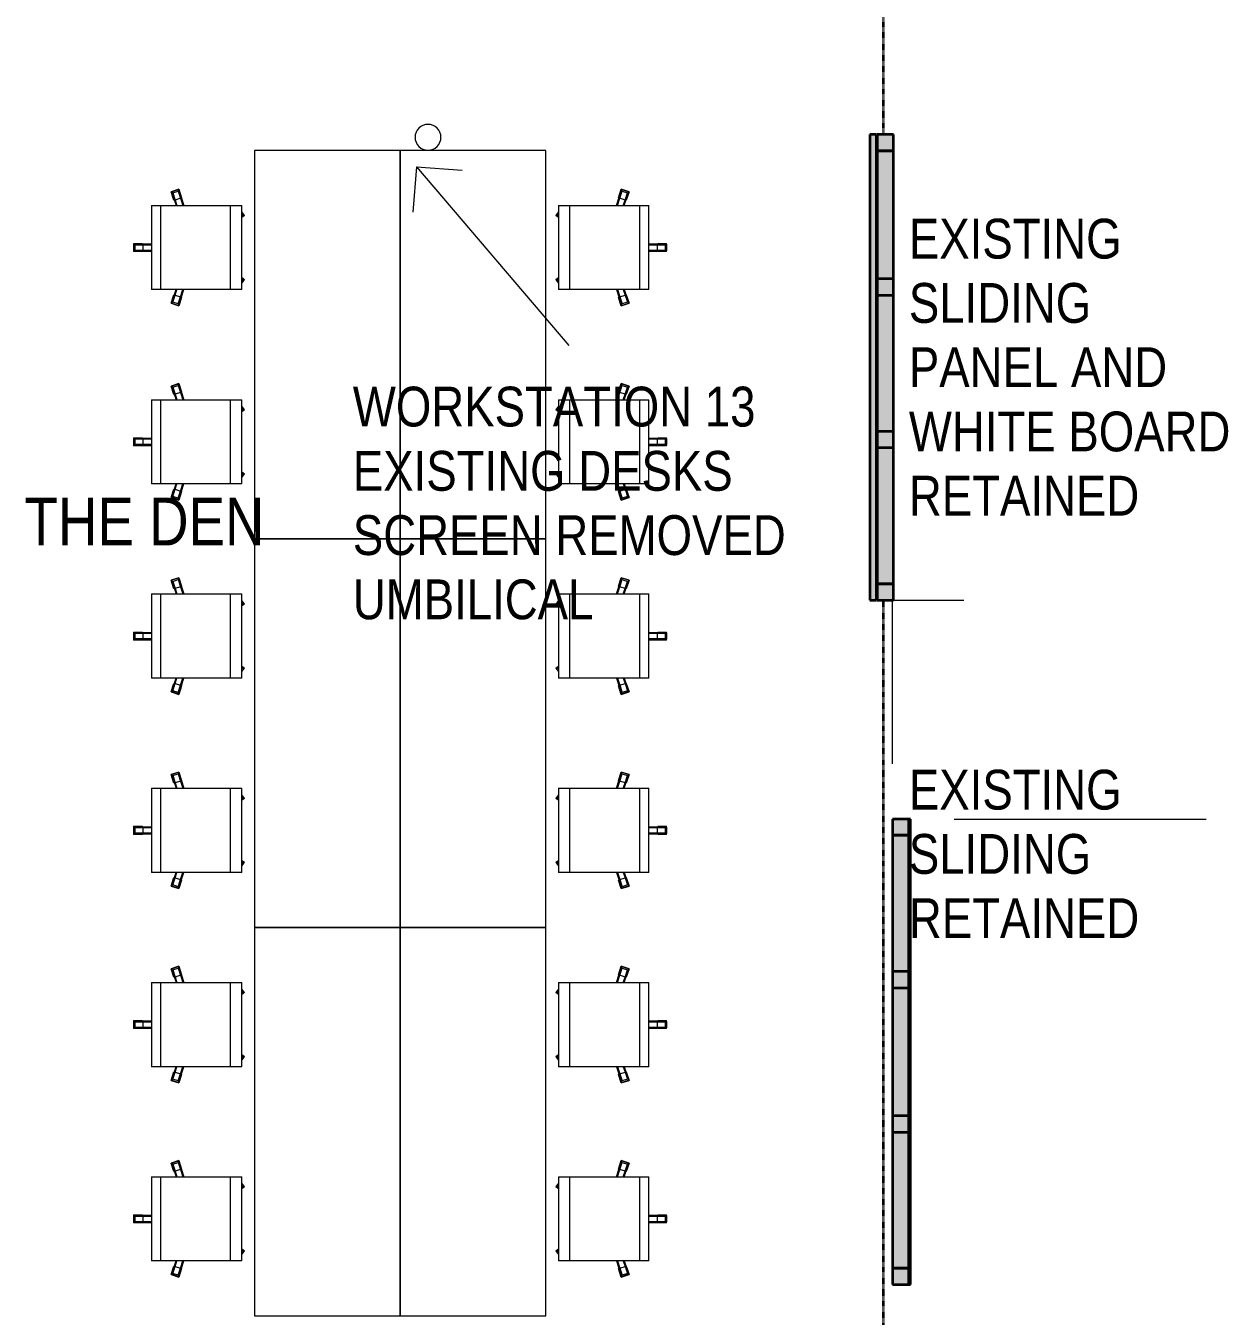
# Model space of a CAD drawing. Header units: millimetres. Extents: x 31960 to 73442, y -14102 to 21505.
# Drawn here: x 39820 to 47249, y 719 to 8690 of the extents above; entities that cross this region are included whole.
import ezdxf

# ---------------------------------------------------------------- set-up
doc = ezdxf.new("R2010")
doc.units = ezdxf.units.MM
doc.linetypes.add('BVNDH-Dash', pattern=[6, 3, -3])
doc.linetypes.add('BVNDH-Overhead', pattern=[6, 4, -2])
for name, color, linetype, lineweight in [('A-AREA', 32, 'BVNDH-Dash', 35), ('A-AREA-IDEN', 2, 'Continuous', 9), ('A-DOOR', 31, 'Continuous', 13), ('A-FLOR-OVHD', 1, 'BVNDH-Overhead', 13), ('A-WALL-PATT', 111, 'Continuous', 13), ('G-ANNO-TEXT', 231, 'Continuous', 9), ('I-FURN', 30, 'Continuous', 9), ('I-WALL', 2, 'Continuous', 13), ('Q-CASE', 31, 'Continuous', 9)]:
    doc.layers.add(name, color=color, linetype=linetype, lineweight=lineweight)
doc.styles.add('Arial Narrow', font='ARIALN.TTF', dxfattribs={"height": 294.984802})
doc.styles.add('Arial Narrow_1', font='ARIALN.TTF', dxfattribs={"height": 245.820669})

# ---------------------------------------------------------------- blocks, each defined once
blk = doc.blocks.new('Slider 1 - Slider 1-1434022-Level 9 207 Kent St 1_100')
at = {"layer": 'A-DOOR'}
for points in [[(45175.6, 3689.7), (45275.6, 3689.7), (45275.6, 3789.7), (45175.6, 3789.7)], [(45175.6, 1014.7), (45275.6, 1014.7), (45275.6, 3689.7), (45175.6, 3689.7), (45175.6, 2889)], [(45275.6, 914.7), (45275.6, 1014.7), (45175.6, 1014.7), (45175.6, 914.7)]]:
    blk.add_hatch(color=254, dxfattribs=at).paths.add_polyline_path(points, flags=0)
at = {"layer": 'A-DOOR', "color": 67, "lineweight": 35}
for p, q in [((45275.6, 3789.7), (45175.6, 3789.7)), ((45175.6, 3789.7), (45175.6, 3689.7)), ((45275.6, 3689.7), (45275.6, 3789.7)), ((45275.6, 3689.7), (45175.6, 3689.7)), ((45175.6, 3689.7), (45175.6, 1014.7)), ((45175.6, 3689.7), (45275.6, 3689.7)), ((45275.6, 1014.7), (45275.6, 3689.7)), ((45275.6, 2847.9), (45175.6, 2847.9)), ((45175.6, 2847.9), (45175.6, 2747.9)), ((45275.6, 2747.9), (45275.6, 2847.9)), ((45175.6, 2747.9), (45275.6, 2747.9)), ((45275.6, 1956.3), (45175.6, 1956.3)), ((45175.6, 1956.3), (45175.6, 1856.3)), ((45275.6, 1856.3), (45275.6, 1956.3)), ((45175.6, 1856.3), (45275.6, 1856.3)), ((45175.6, 1014.7), (45275.6, 1014.7)), ((45275.6, 1014.7), (45175.6, 1014.7)), ((45175.6, 1014.7), (45175.6, 914.7)), ((45275.6, 914.7), (45275.6, 1014.7)), ((45175.6, 914.7), (45275.6, 914.7))]:
    blk.add_line(p, q, dxfattribs=at)
at = {"layer": 'A-DOOR', "color": 47}
blk.add_line((45175.6, 1583.5), (45175.6, 1683.5), dxfattribs=at)
blk = doc.blocks.new('Slider 3 - Slider 1-1438705-Level 9 207 Kent St 1_100')
at = {"layer": 'A-DOOR'}
for points in [[(45080.6, 7917.4), (45180.6, 7917.4), (45180.6, 8017.4), (45080.6, 8017.4)], [(45175.6, 5242.4), (45180.6, 5242.4), (45180.6, 7917.4), (45080.6, 7917.4), (45080.6, 5242.4)], [(45175.6, 5142.4), (45180.6, 5142.4), (45180.6, 5242.4), (45080.6, 5242.4), (45080.6, 5142.4)]]:
    blk.add_hatch(color=254, dxfattribs=at).paths.add_polyline_path(points, flags=0)
at = {"layer": 'A-DOOR', "color": 67, "lineweight": 35}
for p, q in [((45180.6, 8017.4), (45080.6, 8017.4)), ((45080.6, 8017.4), (45080.6, 7917.4)), ((45180.6, 7917.4), (45180.6, 8017.4)), ((45180.6, 7917.4), (45080.6, 7917.4)), ((45080.6, 7917.4), (45080.6, 5242.4)), ((45080.6, 7917.4), (45180.6, 7917.4)), ((45180.6, 5242.4), (45180.6, 7917.4)), ((45180.6, 7125.8), (45080.6, 7125.8)), ((45080.6, 7125.8), (45080.6, 7025.8)), ((45180.6, 7025.8), (45180.6, 7125.8)), ((45080.6, 7025.8), (45180.6, 7025.8)), ((45180.6, 6184), (45080.6, 6184)), ((45080.6, 6184), (45080.6, 6084)), ((45180.6, 6084), (45180.6, 6184)), ((45080.6, 6084), (45180.6, 6084)), ((45080.6, 5242.4), (45180.6, 5242.4)), ((45180.6, 5242.4), (45080.6, 5242.4)), ((45080.6, 5242.4), (45080.6, 5142.4)), ((45180.6, 5142.4), (45180.6, 5242.4)), ((45080.6, 5142.4), (45180.6, 5142.4))]:
    blk.add_line(p, q, dxfattribs=at)
blk = doc.blocks.new('whiteboard 1 - whiteboard 1-1445367-Level 9 207 Kent St 1_100')
at = {"layer": 'A-DOOR'}
blk.add_hatch(color=254, dxfattribs=at).paths.add_polyline_path([(45081.6, 5142.4), (45081.6, 8017.4), (45041.6, 8017.4), (45041.6, 5142.4)], flags=0)
at = {"layer": 'A-DOOR', "color": 67, "lineweight": 35}
for p, q in [((45041.6, 8017.4), (45041.6, 5142.4)), ((45081.6, 8017.4), (45041.6, 8017.4)), ((45081.6, 5142.4), (45081.6, 8017.4)), ((45041.6, 5142.4), (45081.6, 5142.4))]:
    blk.add_line(p, q, dxfattribs=at)
blk = doc.blocks.new('worktop 2 - worktop 1200-1804172-Level 9 207 Kent St 1_100')
at = {"layer": 'Q-CASE'}
for p, q in [((39787.7, 7340.7), (38887.7, 7340.7)), ((38887.7, 7340.7), (38887.7, 4940.7)), ((39787.7, 4940.7), (39787.7, 7340.7)), ((38887.7, 4940.7), (39787.7, 4940.7))]:
    blk.add_line(p, q, dxfattribs=at)
blk = doc.blocks.new('JX-57-Generic Chair-Task - Task without Arms-V5-Level 9 207 Kent St 1_100')
at = {"layer": 'I-FURN'}
for p, q in [((166, 389.3), (116, 389.3)), ((116, 334.3), (116, 389.3)), ((116, 334.3), (118.5, 334.3)), ((118.5, 379.7), (123.5, 379.7)), ((118.5, 379.7), (118.5, 332.1)), ((123.5, 333.2), (118.5, 332.1)), ((118.5, 332.1), (118.5, 278.9)), ((121, 379.9), (121, 387.8)), ((121, 387.8), (161, 387.8)), ((123.5, 379.7), (158.5, 379.7)), ((123.5, 333.2), (123.5, 379.7)), ((123.5, 278.9), (123.5, 333.2)), ((158.5, 333.2), (123.5, 333.2)), ((158.5, 379.7), (163.5, 379.7)), ((158.5, 379.7), (158.5, 333.2)), ((163.5, 332.1), (158.5, 333.2)), ((158.5, 333.2), (158.5, 278.9)), ((161, 387.8), (161, 379.9)), ((163.5, 379.7), (163.5, 332.1)), ((163.5, 334.3), (166, 334.3)), ((163.5, 332.1), (163.5, 278.9)), ((166, 389.3), (166, 334.3)), ((401, 278.9), (-119, 278.9)), ((-119, 271.7), (-119, 278.9)), ((-119, 224.1), (-119, 271.7)), ((401, 278.9), (401, 271.7)), ((401, 271.7), (401, 224.1)), ((-119, -182.8), (-119, 224.1)), ((401, 224.1), (-119, 224.1)), ((401, 224.1), (401, -182.8)), ((-203.6, 157.2), (-219, 109.6)), ((-166.7, 92.6), (-219, 109.6)), ((-216, 113.9), (-203.7, 152)), ((-208.4, 111.5), (-216, 113.9)), ((-209.1, 109), (-207.5, 113.8)), ((-209.1, 109), (-163.8, 94.3)), ((-207.5, 113.8), (-196.7, 147.1)), ((-207.5, 113.8), (-163.3, 99.4)), ((-203.7, 152), (-196.1, 149.5)), ((-203.6, 157.2), (-151.2, 140.2)), ((-196.7, 147.1), (-195.2, 151.8)), ((-196.7, 147.1), (-152.5, 132.7)), ((-195.2, 151.8), (-149.9, 137.1)), ((-166.7, 92.6), (-165.9, 95)), ((-163.3, 99.4), (-163.8, 94.3)), ((-163.8, 94.3), (-119, 79.8)), ((-152.5, 132.7), (-163.3, 99.4)), ((-163.3, 99.4), (-119, 85)), ((-149.9, 137.1), (-152.5, 132.7)), ((-152.5, 132.7), (-119, 121.8)), ((-152, 137.8), (-151.2, 140.2)), ((-149.9, 137.1), (-119, 127.1)), ((431.9, 137.1), (401, 127.1)), ((434.5, 132.7), (401, 121.8)), ((445.3, 99.4), (401, 85)), ((445.8, 94.3), (401, 79.8)), ((477.1, 151.8), (431.9, 137.1)), ((434.5, 132.7), (431.9, 137.1)), ((433.2, 140.2), (485.5, 157.2)), ((433.2, 140.2), (434, 137.8)), ((478.7, 147.1), (434.5, 132.7)), ((445.3, 99.4), (434.5, 132.7)), ((489.5, 113.8), (445.3, 99.4)), ((445.8, 94.3), (445.3, 99.4)), ((491, 109), (445.8, 94.3)), ((447.9, 95), (448.7, 92.6)), ((501, 109.6), (448.7, 92.6)), ((477.1, 151.8), (478.7, 147.1)), ((478.1, 149.5), (485.6, 152)), ((478.7, 147.1), (489.5, 113.8)), ((501, 109.6), (485.5, 157.2)), ((498, 113.9), (485.6, 152)), ((489.5, 113.8), (491, 109)), ((498, 113.9), (490.4, 111.5)), ((-119, -208), (-119, -182.8)), ((-119, -239.5), (-119, -208)), ((401, -208), (-119, -208)), ((401, -182.8), (401, -208)), ((401, -208), (401, -239.5)), ((-119, -279.3), (-119, -239.5)), ((-119, -279.4), (401, -279.4)), ((-78.7, -279.3), (-56.5, -295.4)), ((-59.7, -291.2), (-76.1, -279.3)), ((-56.9, -283.2), (-62.3, -279.2)), ((-55, -284.8), (-59.7, -291.2)), ((-54.6, -280), (-56.9, -283.2)), ((-52.9, -286.1), (-56.9, -283.2)), ((-44.8, -279.2), (-56.5, -295.4)), ((-52.9, -286.1), (-47.8, -279.2)), ((338.5, -295.4), (326.8, -279.3)), ((334.8, -286.1), (329.9, -279.3)), ((338.9, -283.2), (334.8, -286.1)), ((336.1, -279.3), (338.9, -283.2)), ((341.6, -291.2), (336.9, -284.8)), ((338.5, -295.4), (360.6, -279.3)), ((344.2, -279.3), (338.9, -283.2)), ((341.6, -291.2), (358.1, -279.3)), ((401, -239.5), (401, -279.3))]:
    blk.add_line(p, q, dxfattribs=at)
blk = doc.blocks.new('JX-57-Generic Chair-Task - Task without Arms-542702-Level 9 207 Kent St 1_100')
at = {"layer": 'I-FURN'}
for p, q in [((166, 389.3), (116, 389.3)), ((116, 334.3), (116, 389.3)), ((116, 334.3), (118.5, 334.3)), ((118.5, 379.7), (123.5, 379.7)), ((118.5, 379.7), (118.5, 332.1)), ((123.5, 333.2), (118.5, 332.1)), ((118.5, 332.1), (118.5, 278.9)), ((121, 379.9), (121, 387.8)), ((121, 387.8), (161, 387.8)), ((123.5, 379.7), (158.5, 379.7)), ((123.5, 333.2), (123.5, 379.7)), ((123.5, 278.9), (123.5, 333.2)), ((158.5, 333.2), (123.5, 333.2)), ((158.5, 379.7), (163.5, 379.7)), ((158.5, 379.7), (158.5, 333.2)), ((163.5, 332.1), (158.5, 333.2)), ((158.5, 333.2), (158.5, 278.9)), ((161, 387.8), (161, 379.9)), ((163.5, 379.7), (163.5, 332.1)), ((163.5, 334.3), (166, 334.3)), ((163.5, 332.1), (163.5, 278.9)), ((166, 389.3), (166, 334.3)), ((401, 278.9), (-119, 278.9)), ((-119, 271.7), (-119, 278.9)), ((-119, 224.1), (-119, 271.7)), ((401, 278.9), (401, 271.7)), ((401, 271.7), (401, 224.1)), ((-119, -182.8), (-119, 224.1)), ((401, 224.1), (-119, 224.1)), ((401, 224.1), (401, -182.8)), ((-203.6, 157.2), (-219, 109.6)), ((-166.7, 92.6), (-219, 109.6)), ((-216, 113.9), (-203.7, 152)), ((-208.4, 111.5), (-216, 113.9)), ((-209.1, 109), (-207.5, 113.8)), ((-209.1, 109), (-163.8, 94.3)), ((-207.5, 113.8), (-196.7, 147.1)), ((-207.5, 113.8), (-163.3, 99.4)), ((-203.7, 152), (-196.1, 149.5)), ((-203.6, 157.2), (-151.2, 140.2)), ((-196.7, 147.1), (-195.2, 151.8)), ((-196.7, 147.1), (-152.5, 132.7)), ((-195.2, 151.8), (-149.9, 137.1)), ((-166.7, 92.6), (-165.9, 95)), ((-163.3, 99.4), (-163.8, 94.3)), ((-163.8, 94.3), (-119, 79.8)), ((-152.5, 132.7), (-163.3, 99.4)), ((-163.3, 99.4), (-119, 85)), ((-149.9, 137.1), (-152.5, 132.7)), ((-152.5, 132.7), (-119, 121.8)), ((-152, 137.8), (-151.2, 140.2)), ((-149.9, 137.1), (-119, 127.1)), ((431.9, 137.1), (401, 127.1)), ((434.5, 132.7), (401, 121.8)), ((445.3, 99.4), (401, 85)), ((445.8, 94.3), (401, 79.8)), ((477.1, 151.8), (431.9, 137.1)), ((434.5, 132.7), (431.9, 137.1)), ((433.2, 140.2), (485.5, 157.2)), ((433.2, 140.2), (434, 137.8)), ((478.7, 147.1), (434.5, 132.7)), ((445.3, 99.4), (434.5, 132.7)), ((489.5, 113.8), (445.3, 99.4)), ((445.8, 94.3), (445.3, 99.4)), ((491, 109), (445.8, 94.3)), ((447.9, 95), (448.7, 92.6)), ((501, 109.6), (448.7, 92.6)), ((477.1, 151.8), (478.7, 147.1)), ((478.1, 149.5), (485.6, 152)), ((478.7, 147.1), (489.5, 113.8)), ((501, 109.6), (485.5, 157.2)), ((498, 113.9), (485.6, 152)), ((489.5, 113.8), (491, 109)), ((498, 113.9), (490.4, 111.5)), ((-119, -208), (-119, -182.8)), ((-119, -239.5), (-119, -208)), ((401, -208), (-119, -208)), ((401, -182.8), (401, -208)), ((401, -208), (401, -239.5)), ((-119, -279.3), (-119, -239.5)), ((-119, -279.4), (401, -279.4)), ((-78.7, -279.3), (-56.5, -295.4)), ((-59.7, -291.2), (-76.1, -279.3)), ((-56.9, -283.2), (-62.3, -279.2)), ((-55, -284.8), (-59.7, -291.2)), ((-54, -279.2), (-56.9, -283.2)), ((-52.9, -286.1), (-56.9, -283.2)), ((-44.8, -279.2), (-56.5, -295.4)), ((-52.9, -286.1), (-47.8, -279.2)), ((338.5, -295.4), (326.8, -279.3)), ((334.8, -286.1), (329.9, -279.3)), ((338.9, -283.2), (334.8, -286.1)), ((336.1, -279.3), (338.9, -283.2)), ((341.6, -291.2), (336.9, -284.8)), ((338.5, -295.4), (360.6, -279.3)), ((344.2, -279.3), (338.9, -283.2)), ((341.6, -291.2), (358.1, -279.3)), ((401, -239.5), (401, -279.3))]:
    blk.add_line(p, q, dxfattribs=at)
blk = doc.blocks.new('worktop 4 - worktop 1200-1804198-Level 9 207 Kent St 1_100')
at = {"layer": 'Q-CASE'}
for p, q in [((39787.7, 4840.7), (38887.7, 4840.7)), ((38887.7, 4840.7), (38887.7, 2440.7)), ((39787.7, 2440.7), (39787.7, 4840.7)), ((38887.7, 2440.7), (39787.7, 2440.7))]:
    blk.add_line(p, q, dxfattribs=at)
blk = doc.blocks.new('worktop 7 - worktop 1200-1804237-Level 9 207 Kent St 1_100')
at = {"layer": 'Q-CASE'}
for p, q in [((39787.7, 2327.6), (38887.7, 2327.6)), ((38887.7, 2327.6), (38887.7, -72.4)), ((39787.7, -72.4), (39787.7, 2327.6)), ((38887.7, -72.4), (39787.7, -72.4))]:
    blk.add_line(p, q, dxfattribs=at)
blk = doc.blocks.new('worktop 8 - worktop 1200-1804250-Level 9 207 Kent St 1_100')
at = {"layer": 'Q-CASE'}
for p, q in [((35058.1, 7340.7), (35058.1, 4940.7)), ((35958.1, 7340.7), (35058.1, 7340.7)), ((35958.1, 4940.7), (35958.1, 7340.7)), ((35058.1, 4940.7), (35958.1, 4940.7))]:
    blk.add_line(p, q, dxfattribs=at)
blk = doc.blocks.new('JX-57-Generic Chair-Task - Task without Arms-V6-Level 9 207 Kent St 1_100')
at = {"layer": 'I-FURN'}
for p, q in [((401, 279.4), (-119, 279.4)), ((-119, 239.5), (-119, 279.3)), ((-119, 208), (-119, 239.5)), ((-56.5, 295.4), (-78.7, 279.3)), ((-76.1, 279.3), (-59.7, 291.2)), ((-62.3, 279.2), (-56.9, 283.2)), ((-59.7, 291.2), (-55, 284.8)), ((-56.9, 283.2), (-52.9, 286.1)), ((-56.9, 283.2), (-54.6, 280)), ((-56.5, 295.4), (-44.8, 279.2)), ((-47.8, 279.2), (-52.9, 286.1)), ((326.8, 279.3), (338.5, 295.4)), ((329.9, 279.3), (334.8, 286.1)), ((334.8, 286.1), (338.9, 283.2)), ((338.9, 283.2), (336.1, 279.3)), ((336.9, 284.8), (341.6, 291.2)), ((360.6, 279.3), (338.5, 295.4)), ((338.9, 283.2), (344.2, 279.3)), ((358.1, 279.3), (341.6, 291.2)), ((401, 279.3), (401, 239.5)), ((401, 239.5), (401, 208)), ((-119, 182.8), (-119, 208)), ((-119, 208), (401, 208)), ((-119, -224.1), (-119, 182.8)), ((401, 208), (401, 182.8)), ((401, 182.8), (401, -224.1)), ((-219, -109.6), (-166.7, -92.6)), ((-219, -109.6), (-203.6, -157.2)), ((-216, -113.9), (-208.4, -111.5)), ((-203.7, -152), (-216, -113.9)), ((-163.8, -94.3), (-209.1, -109)), ((-207.5, -113.8), (-209.1, -109)), ((-163.3, -99.4), (-207.5, -113.8)), ((-196.7, -147.1), (-207.5, -113.8)), ((-196.1, -149.5), (-203.7, -152)), ((-151.2, -140.2), (-203.6, -157.2)), ((-152.5, -132.7), (-196.7, -147.1)), ((-195.2, -151.8), (-196.7, -147.1)), ((-149.9, -137.1), (-195.2, -151.8)), ((-165.9, -95), (-166.7, -92.6)), ((-119, -79.8), (-163.8, -94.3)), ((-163.8, -94.3), (-163.3, -99.4)), ((-119, -85), (-163.3, -99.4)), ((-163.3, -99.4), (-152.5, -132.7)), ((-119, -121.8), (-152.5, -132.7)), ((-152.5, -132.7), (-149.9, -137.1)), ((-151.2, -140.2), (-152, -137.8)), ((-119, -127.1), (-149.9, -137.1)), ((401, -79.8), (445.8, -94.3)), ((401, -85), (445.3, -99.4)), ((401, -121.8), (434.5, -132.7)), ((401, -127.1), (431.9, -137.1)), ((431.9, -137.1), (434.5, -132.7)), ((431.9, -137.1), (477.1, -151.8)), ((434, -137.8), (433.2, -140.2)), ((485.5, -157.2), (433.2, -140.2)), ((434.5, -132.7), (445.3, -99.4)), ((434.5, -132.7), (478.7, -147.1)), ((445.3, -99.4), (445.8, -94.3)), ((445.3, -99.4), (489.5, -113.8)), ((445.8, -94.3), (491, -109)), ((448.7, -92.6), (447.9, -95)), ((448.7, -92.6), (501, -109.6)), ((478.7, -147.1), (477.1, -151.8)), ((485.6, -152), (478.1, -149.5)), ((489.5, -113.8), (478.7, -147.1)), ((485.5, -157.2), (501, -109.6)), ((485.6, -152), (498, -113.9)), ((491, -109), (489.5, -113.8)), ((490.4, -111.5), (498, -113.9)), ((-119, -271.7), (-119, -224.1)), ((-119, -224.1), (401, -224.1)), ((401, -224.1), (401, -271.7)), ((-119, -278.9), (-119, -271.7)), ((-119, -278.9), (401, -278.9)), ((118.5, -278.9), (118.5, -332.1)), ((123.5, -333.2), (123.5, -278.9)), ((158.5, -278.9), (158.5, -333.2)), ((163.5, -278.9), (163.5, -332.1)), ((401, -271.7), (401, -278.9)), ((118.5, -334.3), (116, -334.3)), ((116, -389.3), (116, -334.3)), ((116, -389.3), (166, -389.3)), ((118.5, -332.1), (123.5, -333.2)), ((118.5, -332.1), (118.5, -379.7)), ((123.5, -379.7), (118.5, -379.7)), ((121, -387.8), (121, -379.9)), ((161, -387.8), (121, -387.8)), ((123.5, -333.2), (158.5, -333.2)), ((123.5, -379.7), (123.5, -333.2)), ((158.5, -379.7), (123.5, -379.7)), ((158.5, -333.2), (163.5, -332.1)), ((158.5, -333.2), (158.5, -379.7)), ((163.5, -379.7), (158.5, -379.7)), ((161, -379.9), (161, -387.8)), ((163.5, -332.1), (163.5, -379.7)), ((166, -334.3), (163.5, -334.3)), ((166, -334.3), (166, -389.3))]:
    blk.add_line(p, q, dxfattribs=at)
blk = doc.blocks.new('JX-57-Generic Chair-Task - Task without Arms-3760541-Level 9 207 Kent St 1_100')
at = {"layer": 'I-FURN'}
for p, q in [((401, 279.4), (-119, 279.4)), ((-119, 239.5), (-119, 279.3)), ((-119, 208), (-119, 239.5)), ((-56.5, 295.4), (-78.7, 279.3)), ((-76.1, 279.3), (-59.7, 291.2)), ((-62.3, 279.2), (-56.9, 283.2)), ((-59.7, 291.2), (-55, 284.8)), ((-56.9, 283.2), (-52.9, 286.1)), ((-56.9, 283.2), (-54, 279.2)), ((-56.5, 295.4), (-44.8, 279.2)), ((-47.8, 279.2), (-52.9, 286.1)), ((326.8, 279.3), (338.5, 295.4)), ((329.9, 279.3), (334.8, 286.1)), ((334.8, 286.1), (338.9, 283.2)), ((338.9, 283.2), (336.1, 279.3)), ((336.9, 284.8), (341.6, 291.2)), ((360.6, 279.3), (338.5, 295.4)), ((338.9, 283.2), (344.2, 279.3)), ((358.1, 279.3), (341.6, 291.2)), ((401, 279.3), (401, 239.5)), ((401, 239.5), (401, 208)), ((-119, 182.8), (-119, 208)), ((-119, 208), (401, 208)), ((-119, -224.1), (-119, 182.8)), ((401, 208), (401, 182.8)), ((401, 182.8), (401, -224.1)), ((-219, -109.6), (-166.7, -92.6)), ((-219, -109.6), (-203.6, -157.2)), ((-216, -113.9), (-208.4, -111.5)), ((-203.7, -152), (-216, -113.9)), ((-163.8, -94.3), (-209.1, -109)), ((-207.5, -113.8), (-209.1, -109)), ((-163.3, -99.4), (-207.5, -113.8)), ((-196.7, -147.1), (-207.5, -113.8)), ((-196.1, -149.5), (-203.7, -152)), ((-151.2, -140.2), (-203.6, -157.2)), ((-152.5, -132.7), (-196.7, -147.1)), ((-195.2, -151.8), (-196.7, -147.1)), ((-149.9, -137.1), (-195.2, -151.8)), ((-165.9, -95), (-166.7, -92.6)), ((-119, -79.8), (-163.8, -94.3)), ((-163.8, -94.3), (-163.3, -99.4)), ((-119, -85), (-163.3, -99.4)), ((-163.3, -99.4), (-152.5, -132.7)), ((-119, -121.8), (-152.5, -132.7)), ((-152.5, -132.7), (-149.9, -137.1)), ((-151.2, -140.2), (-152, -137.8)), ((-119, -127.1), (-149.9, -137.1)), ((401, -79.8), (445.8, -94.3)), ((401, -85), (445.3, -99.4)), ((401, -121.8), (434.5, -132.7)), ((401, -127.1), (431.9, -137.1)), ((431.9, -137.1), (434.5, -132.7)), ((431.9, -137.1), (477.1, -151.8)), ((434, -137.8), (433.2, -140.2)), ((485.5, -157.2), (433.2, -140.2)), ((434.5, -132.7), (445.3, -99.4)), ((434.5, -132.7), (478.7, -147.1)), ((445.3, -99.4), (445.8, -94.3)), ((445.3, -99.4), (489.5, -113.8)), ((445.8, -94.3), (491, -109)), ((448.7, -92.6), (447.9, -95)), ((448.7, -92.6), (501, -109.6)), ((478.7, -147.1), (477.1, -151.8)), ((485.6, -152), (478.1, -149.5)), ((489.5, -113.8), (478.7, -147.1)), ((485.5, -157.2), (501, -109.6)), ((485.6, -152), (498, -113.9)), ((491, -109), (489.5, -113.8)), ((490.4, -111.5), (498, -113.9)), ((-119, -271.7), (-119, -224.1)), ((-119, -224.1), (401, -224.1)), ((401, -224.1), (401, -271.7)), ((-119, -278.9), (-119, -271.7)), ((-119, -278.9), (401, -278.9)), ((118.5, -278.9), (118.5, -332.1)), ((123.5, -333.2), (123.5, -278.9)), ((158.5, -278.9), (158.5, -333.2)), ((163.5, -278.9), (163.5, -332.1)), ((401, -271.7), (401, -278.9)), ((118.5, -334.3), (116, -334.3)), ((116, -389.3), (116, -334.3)), ((116, -389.3), (166, -389.3)), ((118.5, -332.1), (123.5, -333.2)), ((118.5, -332.1), (118.5, -379.7)), ((123.5, -379.7), (118.5, -379.7)), ((121, -387.8), (121, -379.9)), ((161, -387.8), (121, -387.8)), ((123.5, -333.2), (158.5, -333.2)), ((123.5, -379.7), (123.5, -333.2)), ((158.5, -379.7), (123.5, -379.7)), ((158.5, -333.2), (163.5, -332.1)), ((158.5, -333.2), (158.5, -379.7)), ((163.5, -379.7), (158.5, -379.7)), ((161, -379.9), (161, -387.8)), ((163.5, -332.1), (163.5, -379.7)), ((166, -334.3), (163.5, -334.3)), ((166, -334.3), (166, -389.3))]:
    blk.add_line(p, q, dxfattribs=at)
blk = doc.blocks.new('worktop 10 - worktop 1200-1804276-Level 9 207 Kent St 1_100')
at = {"layer": 'Q-CASE'}
for p, q in [((35058.1, 4840.7), (35058.1, 2440.7)), ((35958.1, 4840.7), (35058.1, 4840.7)), ((35958.1, 2440.7), (35958.1, 4840.7)), ((35058.1, 2440.7), (35958.1, 2440.7))]:
    blk.add_line(p, q, dxfattribs=at)
blk = doc.blocks.new('worktop 51 - worktop 1200-1804315-Level 9 207 Kent St 1_100')
at = {"layer": 'Q-CASE'}
for p, q in [((35058.1, 2327.6), (35058.1, -72.4)), ((35958.1, 2327.6), (35058.1, 2327.6)), ((35958.1, -72.4), (35958.1, 2327.6)), ((35058.1, -72.4), (35958.1, -72.4))]:
    blk.add_line(p, q, dxfattribs=at)
blk = doc.blocks.new('umbilical - umbilical-1916693-Level 9 207 Kent St 1_100')
at = {"layer": 'I-FURN'}
for start, end in [(0, 180), (180, 0)]:
    blk.add_arc((42305.2, 8001), 80, start, end, dxfattribs=at)

msp = doc.modelspace()

# ---------------------------------------------------------------- hatches: boundary and pattern name
at = {"layer": 'A-WALL-PATT', "lineweight": 9}
msp.add_hatch(color=256, dxfattribs=at).paths.add_polyline_path([(45275.6, 914.7), (45285.6, 914.7), (45285.6, 3789.7), (45275.6, 3789.7), (45275.6, 1014.7)], flags=0)

# ---------------------------------------------------------------- linework, layer by layer
at = {"layer": 'A-AREA'}
for p, q in [((45116.9, 9893.3), (45116.9, 8017.4)), ((45116.9, 5142.4), (45116.9, 401.4))]:
    msp.add_line(p, q, dxfattribs=at)
at = {"layer": 'A-FLOR-OVHD'}
for p, q in [((45175.6, 4129.9), (45175.6, 5142.4)), ((45175.6, 5142.4), (45615.6, 5142.4)), ((45555.6, 3789.7), (47115.6, 3789.7))]:
    msp.add_line(p, q, dxfattribs=at)
at = {"layer": 'G-ANNO-TEXT', "color": 7}
for q in [(42211, 7537.6), (42515.5, 7797), (43174.5, 6714.9)]:
    msp.add_line((42233.6, 7819.5), q, dxfattribs=at)
at = {"layer": 'I-WALL', "lineweight": 35}
for p, q in [((45285.6, 3789.7), (45275.6, 3789.7)), ((45275.6, 3789.7), (45275.6, 914.7)), ((45285.6, 914.7), (45285.6, 3789.7)), ((45275.6, 914.7), (45285.6, 914.7))]:
    msp.add_line(p, q, dxfattribs=at)

# ---------------------------------------------------------------- block references
at = {"layer": 'A-DOOR', "color": 47}
for name, p in [('whiteboard 1 - whiteboard 1-1445367-Level 9 207 Kent St 1_100', (-6, 0)), ('Slider 3 - Slider 1-1438705-Level 9 207 Kent St 1_100', (0, 0)), ('Slider 1 - Slider 1-1434022-Level 9 207 Kent St 1_100', (0, 0))]:
    msp.add_blockref(name, p, dxfattribs=at)
at = {"layer": 'I-FURN'}
msp.add_blockref('umbilical - umbilical-1916693-Level 9 207 Kent St 1_100', (0, 0), dxfattribs=at)
for name, p, rotation in [('JX-57-Generic Chair-Task - Task without Arms-V5-Level 9 207 Kent St 1_100', (40875.5, 7178.9), 89.99999999999977), ('JX-57-Generic Chair-Task - Task without Arms-V6-Level 9 207 Kent St 1_100', (43390.1, 7178.9), 90.00000000000021), ('JX-57-Generic Chair-Task - Task without Arms-542702-Level 9 207 Kent St 1_100', (40875.5, 5978.9), 89.99999999999977), ('JX-57-Generic Chair-Task - Task without Arms-3760541-Level 9 207 Kent St 1_100', (43390.1, 5978.9), 90.00000000000021), ('JX-57-Generic Chair-Task - Task without Arms-542702-Level 9 207 Kent St 1_100', (40875.5, 4778.9), 89.99999999999977), ('JX-57-Generic Chair-Task - Task without Arms-3760541-Level 9 207 Kent St 1_100', (43390.1, 4778.9), 90.00000000000021), ('JX-57-Generic Chair-Task - Task without Arms-542702-Level 9 207 Kent St 1_100', (40875.5, 3578.9), 89.99999999999977), ('JX-57-Generic Chair-Task - Task without Arms-3760541-Level 9 207 Kent St 1_100', (43390.1, 3578.9), 90.00000000000021), ('JX-57-Generic Chair-Task - Task without Arms-542702-Level 9 207 Kent St 1_100', (40875.5, 2378.9), 89.99999999999977), ('JX-57-Generic Chair-Task - Task without Arms-3760541-Level 9 207 Kent St 1_100', (43390.1, 2378.9), 90.00000000000021), ('JX-57-Generic Chair-Task - Task without Arms-542702-Level 9 207 Kent St 1_100', (40875.5, 1178.9), 89.99999999999977), ('JX-57-Generic Chair-Task - Task without Arms-3760541-Level 9 207 Kent St 1_100', (43390.1, 1178.9), 90.00000000000021)]:
    msp.add_blockref(name, p, dxfattribs=dict(at, rotation=rotation))
at = {"layer": 'Q-CASE'}
for name, p in [('worktop 2 - worktop 1200-1804172-Level 9 207 Kent St 1_100', (2345, 579.2)), ('worktop 8 - worktop 1200-1804250-Level 9 207 Kent St 1_100', (7074.7, 579.2)), ('worktop 4 - worktop 1200-1804198-Level 9 207 Kent St 1_100', (2345, 679.2)), ('worktop 10 - worktop 1200-1804276-Level 9 207 Kent St 1_100', (7074.7, 679.2)), ('worktop 7 - worktop 1200-1804237-Level 9 207 Kent St 1_100', (2345, 792.3)), ('worktop 51 - worktop 1200-1804315-Level 9 207 Kent St 1_100', (7074.7, 792.3))]:
    msp.add_blockref(name, p, dxfattribs=at)

# ---------------------------------------------------------------- texts
at = {"layer": 'A-AREA-IDEN', "insert": (39812.5, 5775.1), "char_height": 294.98, "width": 1774.8, "attachment_point": 1, "line_spacing_factor": 0.968573, "style": 'Arial Narrow'}
msp.add_mtext('THE DEN', dxfattribs=at)
at = {"layer": 'G-ANNO-TEXT', "color": 7, "attachment_point": 1, "line_spacing_factor": 0.968573, "style": 'Arial Narrow_1'}
for s, insert, char_height, width in [('EXISTING\\PSLIDING\\PPANEL AND\\PWHITE BOARD\\PRETAINED', (45276.4, 7497.6), 245.821, 2376), ('WORKSTATION 13\\PEXISTING DESKS\\PSCREEN REMOVED\\PUMBILICAL', (41840.8, 6460.3), 245.821, 3201), ('EXISTING\\PSLIDING\\PRETAINED', (45276.4, 4094), 245.82, 1704)]:
    msp.add_mtext(s, dxfattribs=dict(at, insert=insert, char_height=char_height, width=width))

doc.saveas('drawing.dxf')
